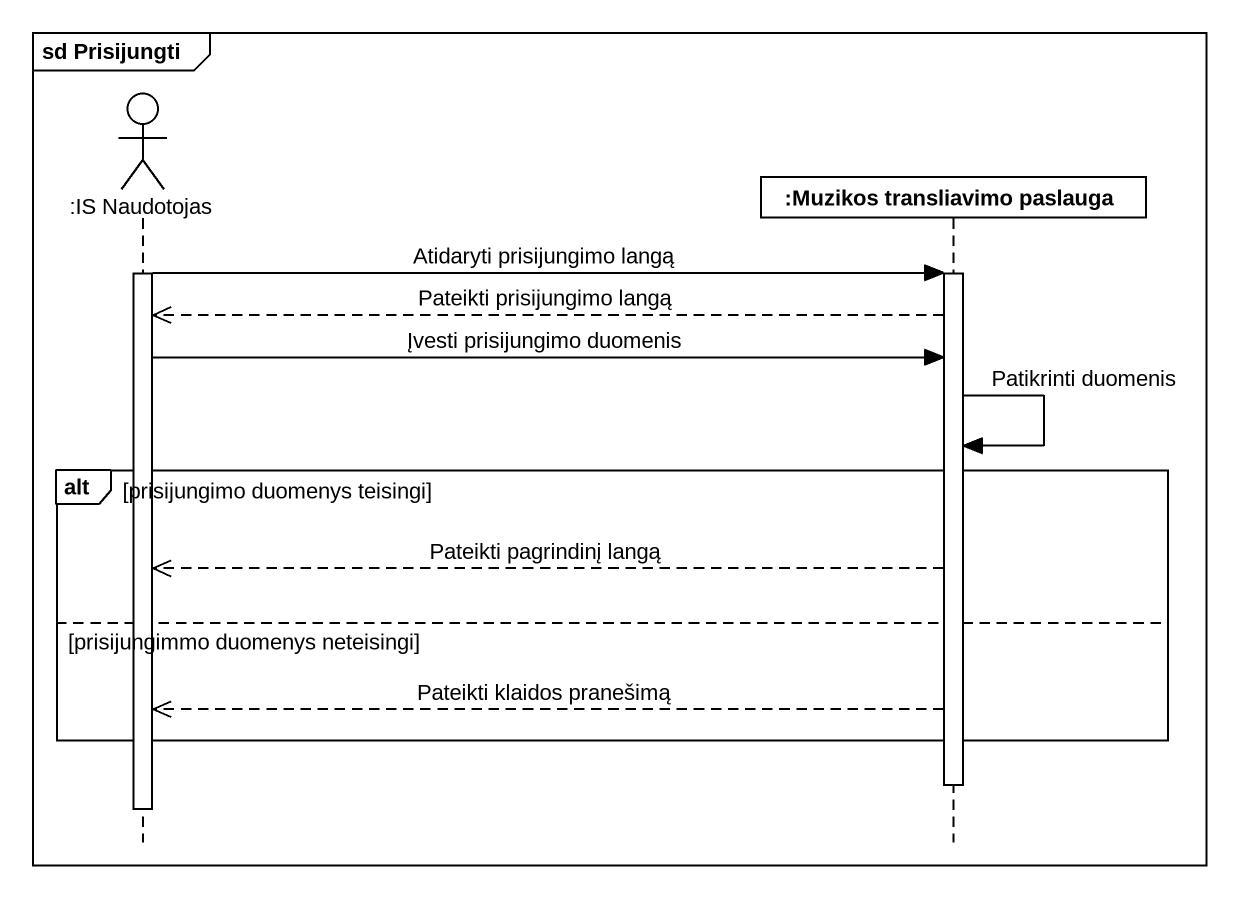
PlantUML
@startuml
mainframe sd Prisijungti
hide footbox
actor ":IS Naudotojas" as IS_Naudotojas
participant ":Muzikos transliavimo paslauga" as Muzikos_transliavimo

activate IS_Naudotojas
IS_Naudotojas -> Muzikos_transliavimo : Atidaryti prisijungimo langą
activate Muzikos_transliavimo
Muzikos_transliavimo -->> IS_Naudotojas : Pateikti prisijungimo langą
IS_Naudotojas -> Muzikos_transliavimo : Įvesti prisijungimo duomenis
Muzikos_transliavimo -> Muzikos_transliavimo : Patikrinti duomenis
alt prisijungimo duomenys teisingi
  Muzikos_transliavimo -->> IS_Naudotojas : Pateikti pagrindinį langą
else prisijungimmo duomenys neteisingi
  Muzikos_transliavimo -->> IS_Naudotojas : Pateikti klaidos pranešimą
end
deactivate Muzikos_transliavimo
deactivate IS_Naudotojas
@enduml
